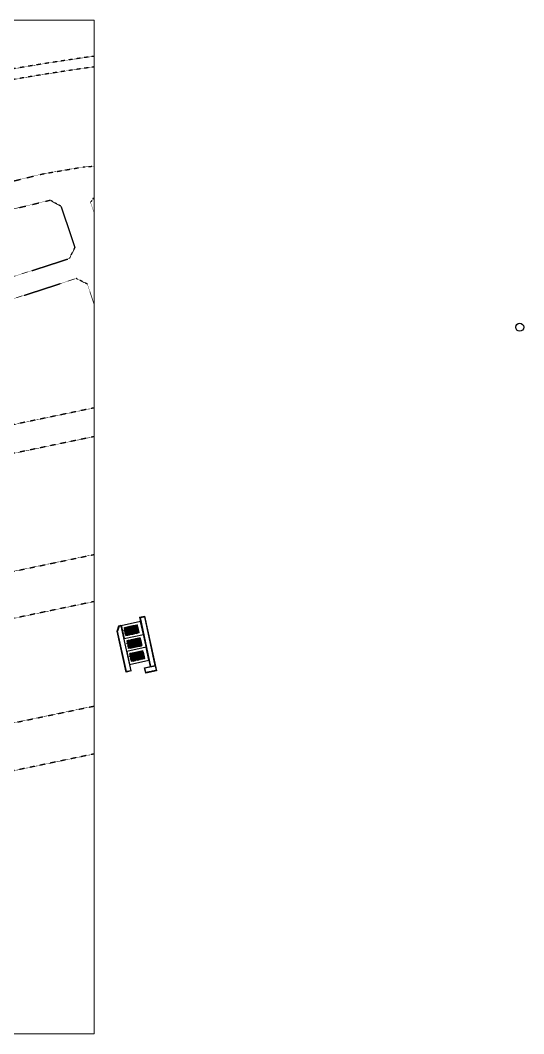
# Model space of a CAD drawing. Header units: millimetres. Extents: x 583747 to 596192, y 2304962 to 2309584.
# Drawn here: x 595906 to 596192, y 2306953 to 2307530 of the extents above; entities that cross this region are included whole.
import ezdxf
from ezdxf.xclip import XClip

# ---------------------------------------------------------------- set-up
doc = ezdxf.new("R2010")
doc.units = ezdxf.units.MM
doc.linetypes.add('DASH2-1', pattern=[3, 2, -1])
doc.linetypes.add('DASHDOT', pattern=[1, 0.5, -0.25, 0, -0.25])
for name, color, linetype in [('A-PLOT LINE', 6, 'DASHDOT'), ('A-ROOF-PARAPET', 135, 'Continuous'), ('IDEA - dim', 251, 'Continuous'), ('MEP-00-GENERAL-15', 6, 'Continuous'), ('MEP-00-GENERAL-35', 2, 'Continuous'), ('MEP-M-GENERAL-18', 6, 'Continuous')]:
    doc.layers.add(name, color=color, linetype=linetype)
doc.layers.add('KT-DV', color=7, linetype='Continuous', lineweight=0)
doc.layers.add('SPE-MEP-M-SLAB OPENING', color=4, linetype='Continuous', lineweight=0)

# ---------------------------------------------------------------- blocks, each defined once
blk = doc.blocks.new('PLOT')
at = {"layer": 'A-PLOT LINE', "color": 251}
for p, q in [((3581182, 1546711), (3702534, 1608847)), ((3830538, 1610363), (3855544, 1560881)), ((3272298, 1605487), (3335796, 1442630)), ((3573967, 1560430), (3516206, 1527672)), ((3573967, 1560430), (3516206, 1527672)), ((3795967, 1529592), (3853049, 1554030)), ((3581262, 1546752), (3523105, 1513792)), ((3581262, 1546752), (3523105, 1513792)), ((3802215, 1515407), (3873150, 1545774)), ((3771021, 1466369), (3875320, 1542815)), ((3777257, 1458541), (3881553, 1534985)), ((3738267, 1503105), (3795896, 1529561)), ((3332231, 1495818), (3325463, 1513176)), ((3523105, 1513792), (3501954, 1503279)), ((3758018, 1495117), (3802215, 1515407)), ((3718431, 1491809), (3738032, 1502985)), ((3750711, 1491661), (3758018, 1495117)), ((3687266, 1471093), (3718255, 1491701)), ((3749306, 1485612), (3750711, 1491661)), ((3763873, 1467324), (3749306, 1485612)), ((3695816, 1458164), (3727123, 1478984)), ((3734401, 1477841), (3727123, 1478984)), ((3749731, 1458596), (3734401, 1477841)), ((3670567, 1460141), (3687282, 1471103)), ((3771021, 1466369), (3763873, 1467324)), ((3936433, 1466421), (3825578, 1397827)), ((3350448, 1449095), (3345410, 1462016)), ((3662108, 1453629), (3670380, 1460008)), ((3639468, 1436456), (3662127, 1453644)), ((3679467, 1447442), (3695816, 1458164)), ((3748902, 1451612), (3749731, 1458596)), ((3776339, 1451674), (3777257, 1458541)), ((3351591, 1440658), (3350448, 1449095)), ((3670275, 1390331), (3748902, 1451612)), ((3671534, 1441325), (3679467, 1447442)), ((3785320, 1440399), (3776339, 1451674)), ((3335796, 1442630), (3432329, 1197796)), ((3677129, 1380459), (3756379, 1442225)), ((3763438, 1441388), (3756379, 1442225)), ((3341317, 1436726), (3433167, 1201153)), ((3439513, 1215156), (3351591, 1440658)), ((3624687, 1425023), (3639446, 1436439)), ((3648882, 1424143), (3671534, 1441325)), ((3763438, 1441388), (3804080, 1390363)), ((3602254, 1407786), (3624694, 1425029)), ((3647526, 1423093), (3648882, 1424143)), ((3818211, 1399107), (3797158, 1425537)), ((3646422, 1415927), (3647526, 1423093)), ((3242542, 1405968), (3244706, 1413884)), ((3663479, 1391364), (3646422, 1415927)), ((3541677, 1359477), (3602211, 1407753)), ((3611787, 1395564), (3629307, 1409026)), ((3629307, 1409026), (3636124, 1407966)), ((3636124, 1407966), (3653210, 1383360)), ((3155442, 1333236), (3242542, 1405968)), ((3551638, 1347595), (3611787, 1395564)), ((3825578, 1397827), (3818211, 1399107)), ((3163133, 1324025), (3245291, 1392630)), ((3253007, 1390520), (3245291, 1392630)), ((3253007, 1390520), (3268378, 1347263)), ((3670275, 1390331), (3663479, 1391364)), ((3804080, 1390363), (3802944, 1383822)), ((3802944, 1383822), (3713230, 1328310)), ((3653210, 1383360), (3652118, 1376180)), ((3676038, 1373278), (3677129, 1380459)), ((3555902, 1301191), (3652118, 1376180)), ((3676038, 1373278), (3706137, 1329793)), ((3812983, 1371218), (3722334, 1315127)), ((3820350, 1369938), (3812983, 1371218)), ((3855287, 1326077), (3820350, 1369938)), ((3524916, 1344368), (3541539, 1359359)), ((3370824, 1353790), (3432329, 1197796)), ((3517261, 1336835), (3524916, 1344368)), ((3536675, 1334101), (3551638, 1347595)), ((3677786, 1347968), (3695353, 1322532)), ((3517261, 1336835), (3505514, 1321753)), ((3535291, 1322168), (3536675, 1334101)), ((3713230, 1328310), (3706137, 1329793)), ((3496449, 1307708), (3505442, 1321641)), ((3549110, 1302227), (3535291, 1322168)), ((3693942, 1315787), (3695353, 1322532)), ((3855287, 1326077), (3854152, 1319531)), ((3272429, 1316044), (3243161, 1241757)), ((3722334, 1315127), (3720924, 1308382)), ((3759720, 1260995), (3854152, 1319531)), ((3759720, 1260995), (3854152, 1319531)), ((3480604, 1282987), (3496444, 1307700)), ((3702477, 1303429), (3709571, 1301945)), ((3720924, 1308382), (3752628, 1262475)), ((3720924, 1308382), (3752628, 1262475)), ((3549110, 1302227), (3555902, 1301191)), ((3742979, 1253570), (3709571, 1301945)), ((3742979, 1253570), (3709571, 1301945)), ((3271942, 1292985), (3285284, 1292962)), ((3480625, 1283020), (3454001, 1243754)), ((3480625, 1283020), (3454001, 1243754)), ((3480625, 1283020), (3454001, 1243754)), ((3480625, 1283020), (3454001, 1243754)), ((3759720, 1260995), (3752628, 1262475)), ((3759720, 1260995), (3752628, 1262475)), ((3742979, 1253570), (3741569, 1246826)), ((3742979, 1253570), (3741569, 1246826)), ((3727033, 1237834), (3741569, 1246826)), ((3727033, 1237834), (3741569, 1246826)), ((3454001, 1243754), (3451793, 1239553)), ((3454001, 1243754), (3451793, 1239553)), ((3454001, 1243754), (3451793, 1239553)), ((3454001, 1243754), (3451793, 1239553)), ((3451793, 1239553), (3448345, 1229230)), ((3451793, 1239553), (3448345, 1229230)), ((3451793, 1239553), (3448345, 1229230)), ((3451793, 1239553), (3448345, 1229230)), ((3448345, 1229230), (3444706, 1215451)), ((3448345, 1229230), (3444706, 1215451)), ((3448345, 1229230), (3444706, 1215451)), ((3448345, 1229230), (3444706, 1215451)), ((3222985, 1215293), (3146454, 1153532)), ((3439513, 1215156), (3444706, 1215451)), ((3487276, 1132394), (3493553, 1118963)), ((3547150, 1042090), (3683095, 1114403)), ((3547150, 1042090), (3683095, 1114403)), ((3542670, 1009700), (3692874, 1089673)), ((3699506, 1087543), (3692874, 1089673)), ((3699506, 1087543), (3713864, 1058556)), ((3505716, 1082438), (3510152, 1071425)), ((3519664, 1051227), (3510152, 1071425)), ((3497432, 1046015), (3489675, 1062488)), ((3497432, 1046015), (3489675, 1062488)), ((3509407, 1020588), (3497432, 1046015)), ((3507595, 1012989), (3509407, 1020588)), ((3507595, 1012989), (3444335, 963624)), ((3540890, 1003100), (3542670, 1009700)), ((3567884, 959526), (3540890, 1003100)), ((3512736, 993534), (3407699, 911568)), ((3512736, 993534), (3519311, 992360)), ((3547482, 946887), (3519311, 992360)), ((3444335, 963624), (3407035, 946249)), ((3396636, 939820), (3347744, 900959)), ((3396636, 939820), (3347744, 900959)), ((3419421, 920885), (3365746, 878222)), ((3407699, 911568), (3365746, 878222)), ((3347744, 900959), (3294357, 859287)), ((3347744, 900959), (3294357, 859287)), ((3365690, 878179), (3251666, 789174)), ((3365690, 878179), (3251666, 789174))]:
    blk.add_line(p, q, dxfattribs=at)
for points in [[(3150705, 1663215), (2941229, 1588261), (2938170, 1581856), (2971015, 1487778), (2977322, 1484874), (3031381, 1505947, 0.1899283), (3058280, 1530859), (3074728, 1565053, -0.1944187), (3102436, 1590273), (3168048, 1614548), (3171059, 1620993), (3157091, 1660190), (3150705, 1663215)], [(3811740, 1662067, 0.4398691), (3809637, 1655002), (3834919, 1612778), (3860754, 1561658, 0.3957513), (3867184, 1559317, -0.2050518)], [(3290545, 1605487), (3296899, 1589189, 0.1712605), (3299071, 1586668), (3303612, 1584064, -0.1712605), (3305784, 1581543), (3321230, 1541926, 0.1455912), (3322981, 1539675, 0.2515948), (3495709, 1517484), (3516206, 1527672)], [(3244706, 1413884), (3194625, 1554824), (3188831, 1556701), (3119663, 1509122, 0.0295065), (3110917, 1502312), (3080722, 1475800, 0.0480465), (3068380, 1462664), (3047275, 1435371, -0.1271287), (3025131, 1418196), (3002662, 1408516), (2999650, 1401794), (3040254, 1279878)], [(3153843, 1149215), (3228192, 1209215, 0.0919871), (3250466, 1238476), (3271942, 1292985)], [(3272971, 1077049, 0.0102646), (3278319, 1090909, 0.1239937), (3293945, 1250361, 0.021937), (3285284, 1292962)], [(3153324, 1140787, 0.0325717), (3174222, 1126444), (3262927, 1073711)], [(3149407, 1126786, 0.025868), (3167324, 1114840), (3254266, 1063154)]]:
    blk.add_lwpolyline(points, format="xyb", dxfattribs=at)
blk.add_lwpolyline([(2994587, 1416995), (2976072, 1472587), (2979150, 1479147), (3033560, 1500356, 0.1899283), (3063687, 1528258), (3080135, 1562452, -0.1944187), (3104518, 1584645), (3170063, 1608896), (3176430, 1605921), (3189196, 1570099), (3186755, 1562556), (3116263, 1514065, 0.0295065), (3106958, 1506821), (3076763, 1480309, 0.0480465), (3063633, 1466334), (3042529, 1439041, -0.1271287), (3022757, 1423706), (3000759, 1414229)], format="xyb", close=True, dxfattribs=at)
for points in [[(3573967, 1560430), (3661962, 1605487)], [(3785320, 1440399), (3792397, 1439538), (3894831, 1518378), (3895670, 1525332), (3888709, 1534036)], [(3881553, 1534985), (3888709, 1534036)], [(3937561, 1472956), (3907539, 1510493), (3900454, 1511348), (3798005, 1432497), (3797158, 1425537)], [(4212609, 1471029), (4196841, 1496747), (4192720, 1497729), (3887911, 1309592), (3772537, 1238075), (3739519, 1217649), (3659008, 1167880)], [(3695921, 1122143), (4222777, 1448705), (4223759, 1452843), (4212609, 1471029)], [(3936433, 1466421), (3937561, 1472956)], [(3335796, 1442630), (3341317, 1436726)], [(4258001, 1439708), (4074056, 1325706), (4072444, 1318825), (4109456, 1259226)], [(3406473, 1341313), (3483144, 1403532)], [(3409967, 1336426), (3489632, 1401131)], [(3693942, 1315787), (3587846, 1250138), (3580933, 1251739), (3560913, 1283575), (3562195, 1290881), (3658973, 1366308), (3665768, 1365275), (3677786, 1347968)], [(3693942, 1315787), (3587846, 1250138), (3580933, 1251739), (3560913, 1283575), (3562195, 1290881), (3658973, 1366308), (3665768, 1365275), (3677786, 1347968)], [(4099262, 1252896), (4062508, 1312079), (4055620, 1313692), (3709805, 1099368), (3707774, 1092254), (3722376, 1062772)], [(3727034, 1237834), (3634931, 1180899), (3623868, 1183465), (3594242, 1230576), (3595832, 1237439), (3702477, 1303429)], [(3727034, 1237834), (3634931, 1180899), (3623868, 1183465), (3594242, 1230576), (3595832, 1237439), (3702477, 1303429)], [(4099262, 1252896), (4109456, 1259226)], [(3659008, 1167880), (3642417, 1158621), (3630891, 1152921), (3607539, 1142898), (3570556, 1129261), (3527500, 1117448)], [(3489675, 1062488), (3444902, 1155094)], [(3489675, 1062488), (3444902, 1155094)], [(3489675, 1062488), (3444902, 1155094)], [(3522956, 1116061), (3527500, 1117448)], [(3713864, 1058556), (3722376, 1062772)], [(3547482, 946887), (3567884, 959526)], [(3547482, 946887), (3567884, 959526)]]:
    blk.add_lwpolyline(points, dxfattribs=at)
for points in [[(3835617, 1385223), (3834480, 1378681), (3869407, 1334833), (3876777, 1333548), (3987865, 1402116), (3988997, 1408647), (3953874, 1452561), (3946499, 1453834)], [(4111782, 1244107), (4096219, 1242923), (4102884, 1247062), (4101615, 1249106), (4111809, 1255437), (4113078, 1253393), (4119744, 1257532)], [(4111782, 1244107), (4096219, 1242923), (4102884, 1247062), (4101615, 1249106), (4111809, 1255437), (4113078, 1253393), (4119744, 1257532)], [(3723054, 1050702), (3710702, 1050947), (3716267, 1053704), (3715422, 1055410), (3723934, 1059626), (3724779, 1057919), (3730345, 1060676)], [(3723054, 1050702), (3710702, 1050947), (3716267, 1053704), (3715422, 1055410), (3723934, 1059626), (3724779, 1057919), (3730345, 1060676)], [(3572726, 928926), (3541596, 926590), (3554936, 934854), (3552402, 938945), (3572804, 951584), (3575339, 947494), (3588679, 955758)], [(3572726, 928926), (3541596, 926590), (3554936, 934854), (3552402, 938945), (3572804, 951584), (3575339, 947494), (3588679, 955758)]]:
    blk.add_lwpolyline(points, close=True, dxfattribs=at)
for centre, radius, start, end in [((4366992, 346889), 1377564, 113.03385, 129.911384), ((4366992, 346889), 1371564, 113.002432, 129.767856), ((3328258, 1514265), 3000, 59.839264, 201.300603), ((3429999, 1689349), 199498, 239.839264, 244.80613), ((3343799, 1506114), 3000, 307.975524, 64.80613), ((3370566, 1471824), 40500, 127.975524, 144.78598), ((3429999, 1689349), 199498, 252.751638, 291.142073), ((3335026, 1496908), 3000, 201.300603, 324.78598), ((3370566, 1471824), 27000, 89.407576, 201.300603), ((2804357, 1173012), 495660, 18.446299, 20.582395), ((3238583, 1328312), 36000, 340.075497, 2.442833), ((3160478, 1283869), 92789, 312.348525, 333.009248), ((3489087, 1133240), 2000, 59.859544, 205.05142), ((3534529, 1211505), 88500, 239.859544, 248.807954), ((3530824, 1095047), 41250, 132.124408, 145.070746), ((3501814, 1127125), 2000, 312.124408, 68.807954), ((3495365, 1119810), 2000, 205.05142, 325.070746), ((4096823, 443379), 788317, 120.566817, 121.656392), ((4096823, 443379), 788317, 120.566817, 121.656392), ((3528906, 1091779), 25000, 103.767185, 201.939179), ((3528906, 1091779), 25000, 103.767185, 201.939179), ((3537758, 1059748), 20000, 205.217003, 298.009627), ((3537758, 1059748), 20000, 205.217003, 298.009627), ((3428992, 899112), 52000, 114.976281, 128.478571), ((3204829, 973982), 145500, 306.749963, 307.974765), ((3204829, 973982), 145500, 303.824093, 306.724322), ((3241992, 909115), 77000, 227.003028, 280.403539), ((3204829, 973982), 145500, 297.491435, 303.78976), ((3304342, 782749), 70075, 117.491435, 127.083409)]:
    blk.add_arc(centre, radius, start, end, dxfattribs=at)
blk = doc.blocks.new('CT-750RT')
at = {"layer": 'MEP-00-GENERAL-35'}
for points in [[(-1495, 2105), (-1491, 2108), (-1486, 2114), (-1481, 2124), (-1480, 2127), (-2240, 2127), (-2242, 2105)], [(-1344, 2439), (-1340, 2434), (-1335, 2430), (-1325, 2425), (-1322, 2424), (-1322, 3184), (-1344, 3186)], [(-1161, 1953), (-1165, 1958), (-1170, 1963), (-1180, 1968), (-1183, 1969), (-1183, 1208), (-1161, 1206)], [(-1010, 2288), (-1014, 2284), (-1019, 2278), (-1024, 2268), (-1025, 2266), (-265, 2266), (-263, 2288)], [(1010, 2105), (1014, 2108), (1019, 2114), (1024, 2124), (1025, 2127), (265, 2127), (263, 2105)], [(1161, 2439), (1165, 2434), (1170, 2430), (1180, 2425), (1183, 2424), (1183, 3184), (1161, 3186)], [(1344, 1953), (1340, 1958), (1335, 1963), (1325, 1968), (1322, 1969), (1322, 1208), (1344, 1206)], [(1495, 2288), (1491, 2284), (1486, 2278), (1481, 2268), (1480, 2266), (2240, 2266), (2242, 2288)], [(3515, 2105), (3519, 2108), (3524, 2114), (3529, 2124), (3530, 2127), (2770, 2127), (2768, 2105)], [(3666, 2439), (3670, 2434), (3675, 2430), (3685, 2425), (3688, 2424), (3688, 3184), (3666, 3186)], [(3849, 1953), (3845, 1958), (3840, 1963), (3830, 1968), (3827, 1969), (3827, 1208), (3849, 1206)], [(4000, 2288), (3996, 2284), (3991, 2278), (3986, 2268), (3985, 2266), (4745, 2266), (4747, 2288)]]:
    blk.add_hatch(color=256, dxfattribs=at).paths.add_polyline_path(points)
at = {"layer": 'MEP-00-GENERAL-15', "linetype": 'DASH2-1'}
for p, q in [((-2643, 4125), (-2643, 4455)), ((-2643, 3135), (-2643, 3465)), ((-2643, 935), (-2643, 1265)), ((-2643, -55), (-2643, 275)), ((-2377, 4300), (-2527, 4300)), ((-2377, 3400), (-2527, 3400)), ((-2377, 1000), (-2527, 1000)), ((-2377, 100), (-2527, 100)), ((-2452, 4375), (-2452, 4225)), ((-2452, 3475), (-2452, 3325)), ((-2452, 1075), (-2452, 925)), ((-2452, 175), (-2452, 25)), ((-52, 4375), (-52, 4225)), ((-52, 3475), (-52, 3325)), ((-52, 1075), (-52, 925)), ((-52, 175), (-52, 25)), ((128, 4300), (-22, 4300)), ((128, 3400), (-22, 3400)), ((128, 1000), (-22, 1000)), ((128, 100), (-22, 100)), ((53, 4375), (53, 4225)), ((53, 3475), (53, 3325)), ((53, 1075), (53, 925)), ((53, 175), (53, 25)), ((2378, 4300), (2528, 4300)), ((2378, 3400), (2528, 3400)), ((2378, 1000), (2528, 1000)), ((2378, 100), (2528, 100)), ((2453, 4375), (2453, 4225)), ((2453, 3475), (2453, 3325)), ((2453, 1075), (2453, 925)), ((2453, 175), (2453, 25)), ((2633, 4300), (2483, 4300)), ((2633, 3400), (2483, 3400)), ((2633, 1000), (2483, 1000)), ((2633, 100), (2483, 100)), ((2558, 4375), (2558, 4225)), ((2558, 3475), (2558, 3325)), ((2558, 1075), (2558, 925)), ((2558, 175), (2558, 25)), ((4883, 4300), (5033, 4300)), ((4883, 3400), (5033, 3400)), ((4883, 1000), (5033, 1000)), ((4883, 100), (5033, 100)), ((4958, 4375), (4958, 4225)), ((4958, 3475), (4958, 3325)), ((4958, 1075), (4958, 925)), ((4958, 175), (4958, 25))]:
    blk.add_line(p, q, dxfattribs=at)
for points in [[(-2643, 4125), (5117, 4125), (5117, 4455), (-2643, 4455)], [(-2643, 3135), (5117, 3135), (5117, 3465), (-2643, 3465)], [(-2643, 935), (5117, 935), (5117, 1265), (-2643, 1265)], [(-2643, -55), (5117, -55), (5117, 275), (-2643, 275)]]:
    blk.add_lwpolyline(points, dxfattribs=at)
at = {"layer": 'MEP-00-GENERAL-35'}
for p, q in [((-2505, 0), (-2505, 4400)), ((-2505, 0), (-2505, 4400)), ((-2505, 0), (-2505, 4400)), ((-2505, 4400), (0, 4400)), ((-2505, 3533), (-2505, 0)), ((-2433, 72), (-2433, 4328)), ((-2433, 4328), (-72, 4328)), ((-2433, 3497), (-72, 3497)), ((-2433, 3425), (-72, 3425)), ((-2433, 975), (-72, 975)), ((-2433, 903), (-72, 903)), ((-72, 72), (-2433, 72)), ((-2242, 2105), (-2238, 2158)), ((-2242, 2105), (-1495, 2105)), ((-2240, 2127), (-1480, 2127)), ((-2238, 2158), (-2233, 2199)), ((-2233, 2199), (-2229, 2231)), ((-2229, 2231), (-2224, 2253)), ((-2224, 2253), (-2219, 2268)), ((-2219, 2268), (-2214, 2278)), ((-2214, 2278), (-2209, 2284)), ((-2209, 2284), (-2204, 2288)), ((-1457, 2288), (-2204, 2288)), ((-1634, 4141), (-1634, 3684)), ((-871, 4141), (-1634, 4141)), ((-1634, 4141), (-1528, 4062)), ((-1634, 3992), (-1634, 3833)), ((-1605, 3992), (-1634, 3992)), ((-1634, 3833), (-1605, 3833)), ((-1528, 3763), (-1634, 3684)), ((-1634, 3684), (-871, 3684)), ((-1634, 716), (-1634, 259)), ((-871, 716), (-1634, 716)), ((-1634, 716), (-1528, 637)), ((-1634, 567), (-1634, 408)), ((-1605, 567), (-1634, 567)), ((-1634, 408), (-1605, 408)), ((-1528, 338), (-1634, 259)), ((-1634, 259), (-871, 259)), ((-1605, 3833), (-1605, 3992)), ((-1605, 408), (-1605, 567)), ((-1528, 4062), (-1528, 3763)), ((-977, 4062), (-1528, 4062)), ((-1528, 3763), (-977, 3763)), ((-1528, 637), (-1528, 338)), ((-977, 637), (-1528, 637)), ((-1528, 338), (-977, 338)), ((-1491, 2108), (-1495, 2105)), ((-1486, 2114), (-1491, 2108)), ((-1481, 2124), (-1486, 2114)), ((-1476, 2139), (-1481, 2124)), ((-1471, 2162), (-1476, 2139)), ((-1466, 2193), (-1471, 2162)), ((-1470, 2167), (-1443, 2167)), ((-1462, 2234), (-1466, 2193)), ((-1463, 2225), (-1443, 2225)), ((-1457, 2288), (-1462, 2234)), ((-1347, 2206), (-1444, 2216)), ((-1347, 2186), (-1444, 2176)), ((-1343, 2226), (-1436, 2256)), ((-1343, 2167), (-1436, 2137)), ((-1335, 2244), (-1419, 2293)), ((-1335, 2149), (-1419, 2100)), ((-1323, 2260), (-1396, 2325)), ((-1323, 2133), (-1396, 2067)), ((-1308, 2273), (-1366, 2352)), ((-1308, 2119), (-1366, 2040)), ((-1347, 2208), (-1264, 2291)), ((-1242, 2102), (-1347, 2206)), ((-1345, 2175), (-1232, 2289)), ((-1344, 3186), (-1344, 2439)), ((-1344, 3186), (-1291, 3182)), ((-1340, 2434), (-1344, 2439)), ((-1280, 2105), (-1344, 2169)), ((-1344, 1991), (-1344, 1245)), ((-1344, 1991), (-1291, 1987)), ((-1340, 1240), (-1344, 1245)), ((-1335, 2430), (-1340, 2434)), ((-1215, 2109), (-1340, 2233)), ((-1335, 1235), (-1340, 1240)), ((-1336, 2151), (-1207, 2280)), ((-1325, 2425), (-1335, 2430)), ((-1325, 1230), (-1335, 1235)), ((-1291, 2283), (-1331, 2372)), ((-1291, 2109), (-1331, 2020)), ((-1194, 2121), (-1327, 2255)), ((-1309, 2420), (-1325, 2425)), ((-1309, 1225), (-1325, 1230)), ((-1322, 3184), (-1322, 2424)), ((-1322, 2131), (-1187, 2265)), ((-1177, 2139), (-1310, 2272)), ((-1287, 2415), (-1309, 2420)), ((-1287, 1220), (-1309, 1225)), ((-1303, 2116), (-1172, 2247)), ((-1272, 2289), (-1293, 2385)), ((-1272, 2103), (-1293, 2008)), ((-1291, 3182), (-1249, 3177)), ((-1291, 1987), (-1249, 1982)), ((-1165, 2160), (-1289, 2284)), ((-1256, 2410), (-1287, 2415)), ((-1256, 1215), (-1287, 1220)), ((-1281, 2414), (-1281, 2387)), ((-1281, 1986), (-1281, 2006)), ((-1279, 2105), (-1161, 2223)), ((-1158, 2188), (-1261, 2291)), ((-1214, 2405), (-1256, 2410)), ((-1214, 1211), (-1256, 1215)), ((-1252, 2291), (-1252, 2389)), ((-1252, 2101), (-1252, 2003)), ((-1249, 3177), (-1218, 3172)), ((-1249, 2101), (-1157, 2193)), ((-1249, 1982), (-1218, 1978)), ((-1233, 2289), (-1212, 2385)), ((-1233, 2103), (-1212, 2008)), ((-1224, 2406), (-1224, 2387)), ((-1224, 1978), (-1224, 2006)), ((-1162, 2226), (-1223, 2286)), ((-1218, 3172), (-1196, 3167)), ((-1218, 1978), (-1196, 1973)), ((-1161, 2401), (-1214, 2405)), ((-1214, 2283), (-1174, 2372)), ((-1214, 2109), (-1174, 2020)), ((-1161, 1206), (-1214, 1211)), ((-1198, 2118), (-1175, 2142)), ((-1197, 2273), (-1139, 2352)), ((-1197, 2119), (-1139, 2040)), ((-1196, 3167), (-1180, 3162)), ((-1196, 1973), (-1180, 1968)), ((-1183, 1208), (-1183, 1969)), ((-1182, 2260), (-1109, 2325)), ((-1182, 2133), (-1109, 2067)), ((-1180, 3162), (-1170, 3157)), ((-1180, 1968), (-1170, 1963)), ((-1170, 3157), (-1165, 3153)), ((-1170, 2244), (-1086, 2293)), ((-1170, 2149), (-1086, 2100)), ((-1170, 1963), (-1165, 1958)), ((-1165, 3153), (-1161, 3148)), ((-1165, 1958), (-1161, 1953)), ((-1162, 2226), (-1069, 2256)), ((-1162, 2167), (-1069, 2137)), ((-1161, 2401), (-1161, 3148)), ((-1161, 1206), (-1161, 1953)), ((-1158, 2206), (-1061, 2216)), ((-1158, 2186), (-1061, 2176)), ((-1035, 2225), (-1062, 2225)), ((-1042, 2167), (-1062, 2167)), ((-1048, 2105), (-1043, 2158)), ((-1048, 2105), (-301, 2105)), ((-1043, 2158), (-1039, 2199)), ((-1039, 2199), (-1034, 2231)), ((-1034, 2231), (-1029, 2253)), ((-1029, 2253), (-1024, 2268)), ((-265, 2266), (-1025, 2266)), ((-1024, 2268), (-1019, 2278)), ((-1019, 2278), (-1014, 2284)), ((-1014, 2284), (-1010, 2288)), ((-263, 2288), (-1010, 2288)), ((-977, 4062), (-871, 4141)), ((-977, 3763), (-977, 4062)), ((-977, 3763), (-871, 3684)), ((-977, 637), (-871, 716)), ((-977, 338), (-977, 637)), ((-977, 338), (-871, 259)), ((-900, 3833), (-900, 3992)), ((-900, 3992), (-871, 3992)), ((-871, 3833), (-900, 3833)), ((-900, 408), (-900, 567)), ((-900, 567), (-871, 567)), ((-871, 408), (-900, 408)), ((-871, 3684), (-871, 4141)), ((-871, 3992), (-871, 3833)), ((-871, 259), (-871, 716)), ((-871, 567), (-871, 408)), ((-296, 2108), (-301, 2105)), ((-291, 2114), (-296, 2108)), ((-286, 2124), (-291, 2114)), ((-281, 2139), (-286, 2124)), ((-276, 2162), (-281, 2139)), ((-272, 2193), (-276, 2162)), ((-267, 2234), (-272, 2193)), ((-263, 2288), (-267, 2234)), ((-72, 4328), (-72, 72)), ((-17, 1010), (-17, 1433)), ((-17, 999), (-17, 1403)), ((0, 4400), (2505, 4400)), ((0, 0), (0, 4400)), ((0, 0), (0, 4400)), ((0, 0), (0, 4400)), ((0, 0), (0, 4400)), ((0, 0), (0, 4400)), ((0, 0), (0, 4400)), ((0, 3533), (0, 0)), ((0, 3533), (0, 0)), ((2505, 0), (0, 0)), ((72, 72), (72, 4328)), ((72, 4328), (2433, 4328)), ((72, 3497), (2433, 3497)), ((72, 3425), (2433, 3425)), ((72, 975), (2433, 975)), ((72, 903), (2433, 903)), ((2433, 72), (72, 72)), ((263, 2105), (267, 2158)), ((263, 2105), (1010, 2105)), ((265, 2127), (1025, 2127)), ((267, 2158), (272, 2199)), ((272, 2199), (276, 2231)), ((276, 2231), (281, 2253)), ((281, 2253), (286, 2268)), ((286, 2268), (291, 2278)), ((291, 2278), (296, 2284)), ((296, 2284), (301, 2288)), ((1048, 2288), (301, 2288)), ((871, 4141), (871, 3684)), ((1634, 4141), (871, 4141)), ((871, 4141), (977, 4062)), ((871, 3992), (871, 3833)), ((900, 3992), (871, 3992)), ((871, 3833), (900, 3833)), ((977, 3763), (871, 3684)), ((871, 3684), (1634, 3684)), ((871, 716), (871, 259)), ((1634, 716), (871, 716)), ((871, 716), (977, 637)), ((871, 567), (871, 408)), ((900, 567), (871, 567)), ((871, 408), (900, 408)), ((977, 338), (871, 259)), ((871, 259), (1634, 259)), ((900, 3833), (900, 3992)), ((900, 408), (900, 567)), ((977, 4062), (977, 3763)), ((1528, 4062), (977, 4062)), ((977, 3763), (1528, 3763)), ((977, 637), (977, 338)), ((1528, 637), (977, 637)), ((977, 338), (1528, 338)), ((1014, 2108), (1010, 2105)), ((1019, 2114), (1014, 2108)), ((1024, 2124), (1019, 2114)), ((1029, 2139), (1024, 2124)), ((1034, 2162), (1029, 2139)), ((1039, 2193), (1034, 2162)), ((1035, 2167), (1062, 2167)), ((1043, 2234), (1039, 2193)), ((1042, 2225), (1062, 2225)), ((1048, 2288), (1043, 2234)), ((1158, 2206), (1061, 2216)), ((1158, 2186), (1061, 2176)), ((1162, 2226), (1069, 2256)), ((1162, 2167), (1069, 2137)), ((1170, 2244), (1086, 2293)), ((1170, 2149), (1086, 2100)), ((1182, 2260), (1109, 2325)), ((1182, 2133), (1109, 2067)), ((1197, 2273), (1139, 2352)), ((1197, 2119), (1139, 2040)), ((1158, 2208), (1241, 2291)), ((1263, 2102), (1158, 2206)), ((1160, 2175), (1273, 2289)), ((1161, 3186), (1161, 2439)), ((1161, 3186), (1214, 3182)), ((1165, 2434), (1161, 2439)), ((1225, 2105), (1161, 2169)), ((1161, 1991), (1161, 1245)), ((1161, 1991), (1214, 1987)), ((1165, 1240), (1161, 1245)), ((1170, 2430), (1165, 2434)), ((1290, 2109), (1165, 2233)), ((1170, 1235), (1165, 1240)), ((1169, 2151), (1298, 2280)), ((1180, 2425), (1170, 2430)), ((1180, 1230), (1170, 1235)), ((1214, 2283), (1174, 2372)), ((1214, 2109), (1174, 2020)), ((1311, 2121), (1178, 2255)), ((1196, 2420), (1180, 2425)), ((1196, 1225), (1180, 1230)), ((1183, 3184), (1183, 2424)), ((1183, 2131), (1318, 2265)), ((1328, 2139), (1195, 2272)), ((1218, 2415), (1196, 2420)), ((1218, 1220), (1196, 1225)), ((1202, 2116), (1333, 2247)), ((1233, 2289), (1212, 2385)), ((1233, 2103), (1212, 2008)), ((1214, 3182), (1256, 3177)), ((1214, 1987), (1256, 1982)), ((1340, 2160), (1216, 2284)), ((1249, 2410), (1218, 2415)), ((1249, 1215), (1218, 1220)), ((1224, 2414), (1224, 2387)), ((1224, 1986), (1224, 2006)), ((1226, 2105), (1344, 2223)), ((1347, 2188), (1244, 2291)), ((1291, 2405), (1249, 2410)), ((1291, 1211), (1249, 1215)), ((1253, 2291), (1253, 2389)), ((1253, 2101), (1253, 2003)), ((1256, 3177), (1287, 3172)), ((1256, 2101), (1348, 2193)), ((1256, 1982), (1287, 1978)), ((1272, 2289), (1293, 2385)), ((1272, 2103), (1293, 2008)), ((1281, 2406), (1281, 2387)), ((1281, 1978), (1281, 2006)), ((1343, 2226), (1282, 2286)), ((1287, 3172), (1309, 3167)), ((1287, 1978), (1309, 1973)), ((1344, 2401), (1291, 2405)), ((1291, 2283), (1331, 2372)), ((1291, 2109), (1331, 2020)), ((1344, 1206), (1291, 1211)), ((1307, 2118), (1330, 2142)), ((1308, 2273), (1366, 2352)), ((1308, 2119), (1366, 2040)), ((1309, 3167), (1325, 3162)), ((1309, 1973), (1325, 1968)), ((1322, 1208), (1322, 1969)), ((1323, 2260), (1396, 2325)), ((1323, 2133), (1396, 2067)), ((1325, 3162), (1335, 3157)), ((1325, 1968), (1335, 1963)), ((1335, 3157), (1340, 3153)), ((1335, 2244), (1419, 2293)), ((1335, 2149), (1419, 2100)), ((1335, 1963), (1340, 1958)), ((1340, 3153), (1344, 3148)), ((1340, 1958), (1344, 1953)), ((1343, 2226), (1436, 2256)), ((1343, 2167), (1436, 2137)), ((1344, 2401), (1344, 3148)), ((1344, 1206), (1344, 1953)), ((1347, 2206), (1444, 2216)), ((1347, 2186), (1444, 2176)), ((1470, 2225), (1443, 2225)), ((1463, 2167), (1443, 2167)), ((1457, 2105), (1462, 2158)), ((1457, 2105), (2204, 2105)), ((1462, 2158), (1466, 2199)), ((1466, 2199), (1471, 2231)), ((1471, 2231), (1476, 2253)), ((1476, 2253), (1481, 2268)), ((2240, 2266), (1480, 2266)), ((1481, 2268), (1486, 2278)), ((1486, 2278), (1491, 2284)), ((1491, 2284), (1495, 2288)), ((2242, 2288), (1495, 2288)), ((1528, 4062), (1634, 4141)), ((1528, 3763), (1528, 4062)), ((1528, 3763), (1634, 3684)), ((1528, 637), (1634, 716)), ((1528, 338), (1528, 637)), ((1528, 338), (1634, 259)), ((1605, 3833), (1605, 3992)), ((1605, 3992), (1634, 3992)), ((1634, 3833), (1605, 3833)), ((1605, 408), (1605, 567)), ((1605, 567), (1634, 567)), ((1634, 408), (1605, 408)), ((1634, 3684), (1634, 4141)), ((1634, 3992), (1634, 3833)), ((1634, 259), (1634, 716)), ((1634, 567), (1634, 408)), ((2209, 2108), (2204, 2105)), ((2214, 2114), (2209, 2108)), ((2219, 2124), (2214, 2114)), ((2224, 2139), (2219, 2124)), ((2229, 2162), (2224, 2139)), ((2233, 2193), (2229, 2162)), ((2238, 2234), (2233, 2193)), ((2242, 2288), (2238, 2234)), ((2433, 4328), (2433, 72)), ((2488, 1010), (2488, 1433)), ((2488, 999), (2488, 1403)), ((2505, 0), (2505, 4400)), ((2505, 4400), (5010, 4400)), ((2505, 0), (2505, 4400)), ((2505, 0), (2505, 4400)), ((2505, 3533), (2505, 0)), ((2577, 72), (2577, 4328)), ((2577, 4328), (4938, 4328)), ((2577, 3497), (4938, 3497)), ((2577, 3425), (4938, 3425)), ((2577, 975), (4938, 975)), ((2577, 903), (4938, 903)), ((4938, 72), (2577, 72)), ((2768, 2105), (2772, 2158)), ((2768, 2105), (3515, 2105)), ((2770, 2127), (3530, 2127)), ((2772, 2158), (2777, 2199)), ((2777, 2199), (2781, 2231)), ((2781, 2231), (2786, 2253)), ((2786, 2253), (2791, 2268)), ((2791, 2268), (2796, 2278)), ((2796, 2278), (2801, 2284)), ((2801, 2284), (2806, 2288)), ((3553, 2288), (2806, 2288)), ((3376, 4141), (3376, 3684)), ((4139, 4141), (3376, 4141)), ((3376, 4141), (3482, 4062)), ((3376, 3992), (3376, 3833)), ((3405, 3992), (3376, 3992)), ((3376, 3833), (3405, 3833)), ((3482, 3763), (3376, 3684)), ((3376, 3684), (4139, 3684)), ((3376, 716), (3376, 259)), ((4139, 716), (3376, 716)), ((3376, 716), (3482, 637)), ((3376, 567), (3376, 408)), ((3405, 567), (3376, 567)), ((3376, 408), (3405, 408)), ((3482, 338), (3376, 259)), ((3376, 259), (4139, 259)), ((3405, 3833), (3405, 3992)), ((3405, 408), (3405, 567)), ((3482, 4062), (3482, 3763)), ((4033, 4062), (3482, 4062)), ((3482, 3763), (4033, 3763)), ((3482, 637), (3482, 338)), ((4033, 637), (3482, 637)), ((3482, 338), (4033, 338)), ((3519, 2108), (3515, 2105)), ((3524, 2114), (3519, 2108)), ((3529, 2124), (3524, 2114)), ((3534, 2139), (3529, 2124)), ((3539, 2162), (3534, 2139)), ((3544, 2193), (3539, 2162)), ((3540, 2167), (3567, 2167)), ((3548, 2234), (3544, 2193)), ((3547, 2225), (3567, 2225)), ((3553, 2288), (3548, 2234)), ((3663, 2206), (3566, 2216)), ((3663, 2186), (3566, 2176)), ((3667, 2226), (3574, 2256)), ((3667, 2167), (3574, 2137)), ((3675, 2244), (3591, 2293)), ((3675, 2149), (3591, 2100)), ((3687, 2260), (3614, 2325)), ((3687, 2133), (3614, 2067)), ((3702, 2273), (3644, 2352)), ((3702, 2119), (3644, 2040)), ((3663, 2208), (3746, 2291)), ((3768, 2102), (3663, 2206)), ((3665, 2175), (3778, 2289)), ((3666, 3186), (3666, 2439)), ((3666, 3186), (3719, 3182)), ((3670, 2434), (3666, 2439)), ((3730, 2105), (3666, 2169)), ((3666, 1991), (3666, 1245)), ((3666, 1991), (3719, 1987)), ((3670, 1240), (3666, 1245)), ((3675, 2430), (3670, 2434)), ((3795, 2109), (3670, 2233)), ((3675, 1235), (3670, 1240)), ((3674, 2151), (3803, 2280)), ((3685, 2425), (3675, 2430)), ((3685, 1230), (3675, 1235)), ((3719, 2283), (3679, 2372)), ((3719, 2109), (3679, 2020)), ((3816, 2121), (3683, 2255)), ((3701, 2420), (3685, 2425)), ((3701, 1225), (3685, 1230)), ((3688, 3184), (3688, 2424)), ((3688, 2131), (3823, 2265)), ((3833, 2139), (3700, 2272)), ((3723, 2415), (3701, 2420)), ((3723, 1220), (3701, 1225)), ((3707, 2116), (3838, 2247)), ((3738, 2289), (3717, 2385)), ((3738, 2103), (3717, 2008)), ((3719, 3182), (3761, 3177)), ((3719, 1987), (3761, 1982)), ((3845, 2160), (3721, 2284)), ((3754, 2410), (3723, 2415)), ((3754, 1215), (3723, 1220)), ((3729, 2414), (3729, 2387)), ((3729, 1986), (3729, 2006)), ((3731, 2105), (3849, 2223)), ((3852, 2188), (3749, 2291)), ((3796, 2405), (3754, 2410)), ((3796, 1211), (3754, 1215)), ((3758, 2291), (3758, 2389)), ((3758, 2101), (3758, 2003)), ((3761, 3177), (3792, 3172)), ((3761, 2101), (3853, 2193)), ((3761, 1982), (3792, 1978)), ((3777, 2289), (3798, 2385)), ((3777, 2103), (3798, 2008)), ((3786, 2406), (3786, 2387)), ((3786, 1978), (3786, 2006)), ((3848, 2226), (3787, 2286)), ((3792, 3172), (3814, 3167)), ((3792, 1978), (3814, 1973)), ((3849, 2401), (3796, 2405)), ((3796, 2283), (3836, 2372)), ((3796, 2109), (3836, 2020)), ((3849, 1206), (3796, 1211)), ((3812, 2118), (3835, 2142)), ((3813, 2273), (3871, 2352)), ((3813, 2119), (3871, 2040)), ((3814, 3167), (3830, 3162)), ((3814, 1973), (3830, 1968)), ((3827, 1208), (3827, 1969)), ((3828, 2260), (3901, 2325)), ((3828, 2133), (3901, 2067)), ((3830, 3162), (3840, 3157)), ((3830, 1968), (3840, 1963)), ((3840, 3157), (3845, 3153)), ((3840, 2244), (3924, 2293)), ((3840, 2149), (3924, 2100)), ((3840, 1963), (3845, 1958)), ((3845, 3153), (3849, 3148)), ((3845, 1958), (3849, 1953)), ((3848, 2226), (3941, 2256)), ((3848, 2167), (3941, 2137)), ((3849, 2401), (3849, 3148)), ((3849, 1206), (3849, 1953)), ((3852, 2206), (3949, 2216)), ((3852, 2186), (3949, 2176)), ((3975, 2225), (3948, 2225)), ((3968, 2167), (3948, 2167)), ((3962, 2105), (3967, 2158)), ((3962, 2105), (4709, 2105)), ((3967, 2158), (3971, 2199)), ((3971, 2199), (3976, 2231)), ((3976, 2231), (3981, 2253)), ((3981, 2253), (3986, 2268)), ((4745, 2266), (3985, 2266)), ((3986, 2268), (3991, 2278)), ((3991, 2278), (3996, 2284)), ((3996, 2284), (4000, 2288)), ((4747, 2288), (4000, 2288)), ((4033, 4062), (4139, 4141)), ((4033, 3763), (4033, 4062)), ((4033, 3763), (4139, 3684)), ((4033, 637), (4139, 716)), ((4033, 338), (4033, 637)), ((4033, 338), (4139, 259)), ((4110, 3833), (4110, 3992)), ((4110, 3992), (4139, 3992)), ((4139, 3833), (4110, 3833)), ((4110, 408), (4110, 567)), ((4110, 567), (4139, 567)), ((4139, 408), (4110, 408)), ((4139, 3684), (4139, 4141)), ((4139, 3992), (4139, 3833)), ((4139, 259), (4139, 716)), ((4139, 567), (4139, 408)), ((4714, 2108), (4709, 2105)), ((4719, 2114), (4714, 2108)), ((4724, 2124), (4719, 2114)), ((4729, 2139), (4724, 2124)), ((4734, 2162), (4729, 2139)), ((4738, 2193), (4734, 2162)), ((4743, 2234), (4738, 2193)), ((4747, 2288), (4743, 2234)), ((4938, 4328), (4938, 72)), ((4966, 1471), (5195, 1471)), ((4966, 1433), (5195, 1433)), ((4966, 1010), (5195, 1010)), ((4966, 971), (5195, 971)), ((4993, 1010), (4993, 1433)), ((4993, 999), (4993, 1403)), ((5010, 0), (5010, 4400)), ((5010, 3533), (5010, 0)), ((5020, 3010), (5570, 3010)), ((5176, 1010), (5176, 1433)), ((5214, 991), (5214, 1452)), ((0, 0), (-2505, 0)), ((-2433, 0), (-2433, -61)), ((-2370, -42), (-2433, -42)), ((-2370, -61), (-2433, -61)), ((-2370, 0), (-2370, -61)), ((-2294, 0), (-2294, -61)), ((-2232, -42), (-2294, -42)), ((-2232, -61), (-2294, -61)), ((-2232, 0), (-2232, -61)), ((-2156, 0), (-2156, -61)), ((-2093, -42), (-2156, -42)), ((-2093, -61), (-2156, -61)), ((-2093, 0), (-2093, -61)), ((-1614, 0), (-891, 0)), ((-1614, -125), (-1614, 0)), ((-1614, -12), (-891, -12)), ((-1614, -24), (-891, -24)), ((-1614, -37), (-891, -37)), ((-1614, -49), (-891, -49)), ((-891, -125), (-1614, -125)), ((-1549, -125), (-1549, -160)), ((-1500, -125), (-1500, -160)), ((-1005, -125), (-1005, -160)), ((-956, -125), (-956, -160)), ((-891, 0), (-891, -125)), ((72, 0), (72, -61)), ((135, -42), (72, -42)), ((135, -61), (72, -61)), ((135, 0), (135, -61)), ((211, 0), (211, -61)), ((273, -42), (211, -42)), ((273, -61), (211, -61)), ((273, 0), (273, -61)), ((349, 0), (349, -61)), ((412, -42), (349, -42)), ((412, -61), (349, -61)), ((412, 0), (412, -61)), ((891, 0), (1614, 0)), ((891, -125), (891, 0)), ((891, -12), (1614, -12)), ((891, -24), (1614, -24)), ((891, -37), (1614, -37)), ((891, -49), (1614, -49)), ((1614, -125), (891, -125)), ((956, -125), (956, -160)), ((1005, -125), (1005, -160)), ((1500, -125), (1500, -160)), ((1549, -125), (1549, -160)), ((1614, 0), (1614, -125)), ((5010, 0), (2505, 0)), ((2577, 0), (2577, -61)), ((2640, -42), (2577, -42)), ((2640, -61), (2577, -61)), ((2640, 0), (2640, -61)), ((2716, 0), (2716, -61)), ((2778, -42), (2716, -42)), ((2778, -61), (2716, -61)), ((2778, 0), (2778, -61)), ((2854, 0), (2854, -61)), ((2917, -42), (2854, -42)), ((2917, -61), (2854, -61)), ((2917, 0), (2917, -61)), ((3396, 0), (4119, 0)), ((3396, -125), (3396, 0)), ((3396, -12), (4119, -12)), ((3396, -24), (4119, -24)), ((3396, -37), (4119, -37)), ((3396, -49), (4119, -49)), ((4119, -125), (3396, -125)), ((3461, -125), (3461, -160)), ((3510, -125), (3510, -160)), ((4005, -125), (4005, -160)), ((4054, -125), (4054, -160)), ((4119, 0), (4119, -125))]:
    blk.add_line(p, q, dxfattribs=at)
at = {"layer": 'MEP-00-GENERAL-35', "color": 8}
for p, q in [((-228, 2203), (-2277, 2203)), ((-2274, 2110), (-2274, 2283)), ((-242, 2023), (-2263, 2023)), ((-245, 2384), (-2260, 2384)), ((-291, 1842), (-2214, 1842)), ((-296, 2564), (-2209, 2564)), ((-378, 1661), (-2127, 1661)), ((-387, 2745), (-2118, 2745)), ((-2093, 1610), (-2093, 2783)), ((-519, 1481), (-1986, 1481)), ((-533, 2926), (-1972, 2926)), ((-1913, 1412), (-1913, 2980)), ((-755, 1300), (-1750, 1300)), ((-1732, 1290), (-1732, 3102)), ((-781, 3106), (-1724, 3106)), ((-1551, 1216), (-1551, 3177)), ((-1371, 1178), (-1371, 3214)), ((-1190, 1173), (-1190, 3219)), ((-1009, 1200), (-1009, 3192)), ((-829, 1263), (-829, 3129)), ((-648, 1368), (-648, 3024)), ((-467, 1537), (-467, 2855)), ((-287, 1853), (-287, 2539)), ((2277, 2203), (228, 2203)), ((231, 2110), (231, 2283)), ((2263, 2023), (242, 2023)), ((2260, 2384), (245, 2384)), ((2214, 1842), (291, 1842)), ((2209, 2564), (296, 2564)), ((2127, 1661), (378, 1661)), ((2118, 2745), (387, 2745)), ((412, 1610), (412, 2783)), ((1986, 1481), (519, 1481)), ((1972, 2926), (533, 2926)), ((592, 1412), (592, 2980)), ((1750, 1300), (755, 1300)), ((773, 1290), (773, 3102)), ((1724, 3106), (781, 3106)), ((954, 1216), (954, 3177)), ((1134, 1178), (1134, 3214)), ((1315, 1173), (1315, 3219)), ((1496, 1200), (1496, 3192)), ((1676, 1263), (1676, 3129)), ((1857, 1368), (1857, 3024)), ((2038, 1537), (2038, 2855)), ((2218, 1853), (2218, 2539)), ((4782, 2203), (2733, 2203)), ((2736, 2110), (2736, 2283)), ((4768, 2023), (2747, 2023)), ((4765, 2384), (2750, 2384)), ((4719, 1842), (2796, 1842)), ((4714, 2564), (2801, 2564)), ((4632, 1661), (2883, 1661)), ((4623, 2745), (2892, 2745)), ((2917, 1610), (2917, 2783)), ((4491, 1481), (3024, 1481)), ((4477, 2926), (3038, 2926)), ((3097, 1412), (3097, 2980)), ((4255, 1300), (3260, 1300)), ((3278, 1290), (3278, 3102)), ((4229, 3106), (3286, 3106)), ((3459, 1216), (3459, 3177)), ((3639, 1178), (3639, 3214)), ((3820, 1173), (3820, 3219)), ((4001, 1200), (4001, 3192)), ((4181, 1263), (4181, 3129)), ((4362, 1368), (4362, 3024)), ((4543, 1537), (4543, 2855)), ((4723, 1853), (4723, 2539))]:
    blk.add_line(p, q, dxfattribs=at)
at = {"layer": 'MEP-00-GENERAL-35'}
for points in [[(-2505, 2792), (-2466, 2792), (-2466, 1608), (-2505, 1608)], [(0, 2792), (39, 2792), (39, 1608), (0, 1608)], [(2505, 2792), (2544, 2792), (2544, 1608), (2505, 1608)], [(5010, 2792), (5049, 2792), (5049, 1608), (5010, 1608)]]:
    blk.add_lwpolyline(points, close=True, dxfattribs=at)
at = {"layer": 'MEP-00-GENERAL-35', "color": 8}
for centre in [(-2365, 4260), (-2365, 4052), (-2365, 3844), (-2365, 835), (-2365, 627), (-2365, 419), (-2157, 4260), (-2157, 4052), (-2157, 835), (-2157, 627), (-1949, 4260), (-1949, 835), (-556, 3565), (-556, 140), (-348, 3773), (-348, 3565), (-348, 348), (-348, 140), (-140, 3981), (-140, 3773), (-140, 3565), (-140, 556), (-140, 348), (-140, 140), (140, 4260), (140, 4052), (140, 3844), (140, 835), (140, 627), (140, 419), (348, 4260), (348, 4052), (348, 835), (348, 627), (556, 4260), (556, 835), (1949, 3565), (1949, 140), (2157, 3773), (2157, 3565), (2157, 348), (2157, 140), (2365, 3981), (2365, 3773), (2365, 3565), (2365, 556), (2365, 348), (2365, 140), (2645, 4260), (2645, 4052), (2645, 3844), (2645, 835), (2645, 627), (2645, 419), (2853, 4260), (2853, 4052), (2853, 835), (2853, 627), (3061, 4260), (3061, 835), (4454, 3565), (4454, 140), (4662, 3773), (4662, 3565), (4662, 348), (4662, 140), (4870, 3981), (4870, 3773), (4870, 3565), (4870, 556), (4870, 348), (4870, 140)]:
    blk.add_circle(centre, 24.1, dxfattribs=at)
at = {"layer": 'MEP-00-GENERAL-35'}
for centre, radius in [((-1252, 2196), 1121), ((-1252, 2196), 1025), ((-1252, 2196), 193), ((-1252, 3913), 137), ((-1252, 487), 137), ((-1252, 2196), 95.1), ((1253, 2196), 1121), ((1253, 2196), 1025), ((1253, 2196), 193), ((1253, 3913), 137), ((1253, 487), 137), ((1253, 2196), 95.1), ((3758, 2196), 1121), ((3758, 2196), 1025), ((3758, 2196), 193), ((3758, 3913), 137), ((3758, 487), 137), ((3758, 2196), 95.1)]:
    blk.add_circle(centre, radius, dxfattribs=at)
for centre, radius, start, end in [((-44, 1452), 19.2, 90, 270), ((-44, 991), 19.2, 90, 270), ((2461, 1452), 19.2, 90, 270), ((2461, 991), 19.2, 90, 270), ((4966, 1452), 19.2, 90, 270), ((4966, 991), 19.2, 90, 270), ((5020, 3010), 550, 270, 360), ((5195, 1452), 19.2, 270, 90), ((5195, 991), 19.2, 270, 90), ((-1525, -160), 24.1, 180, 360), ((-980, -160), 24.1, 180, 360), ((980, -160), 24.1, 180, 360), ((1525, -160), 24.1, 180, 360), ((3485, -160), 24.1, 180, 360), ((4030, -160), 24.1, 180, 360)]:
    blk.add_arc(centre, radius, start, end, dxfattribs=at)
at = {"layer": 'MEP-M-GENERAL-18'}
for centre in [(-2452, 4300), (-2452, 3400), (-2452, 1000), (-2452, 100), (-52, 4300), (-52, 3400), (-52, 1000), (-52, 100), (53, 4300), (53, 3400), (53, 1000), (53, 100), (2453, 4300), (2453, 3400), (2453, 1000), (2453, 100), (2558, 4300), (2558, 3400), (2558, 1000), (2558, 100), (4958, 4300), (4958, 3400), (4958, 1000), (4958, 100)]:
    blk.add_circle(centre, 50, dxfattribs=at)
blk = doc.blocks.new('cooling tower')
at = {"layer": 'IDEA - dim', "color": 2}
for p, q in [((-382369, 33426, 0), (-379534, 34037, 0)), ((-382369, 33426, 0), (-376321, 5370, 0)), ((-382110, 33175, 0), (-379666, 33702, 0)), ((-382110, 33175, 0), (-376126, 5413, 0)), ((-379666, 33702, 0), (-373682, 5939, 0)), ((-379534, 34037, 0), (-372833, 2951, 0)), ((-390062, 2204, 0), (-395066, 25418, 0)), ((-393970, 28332, 0), (-394860, 25410, 0)), ((-387227, 2815, 0), (-392783, 28588, 0)), ((-375514, 2578, 0), (-378789, 1872, 0)), ((-373071, 3104, 0), (-375319, 2620, 0)), ((-373640, 5744, 0), (-373071, 3104, 0))]:
    blk.add_line(p, q, dxfattribs=at)
at = {"layer": 'IDEA - dim', "color": 2, "elevation": 0}
for points in [[(-395066, 25418), (-394128, 28503), (-392825, 28783), (-391200, 21247), (-380252, 23607), (-381834, 30948), (-392783, 28588)], [(-393970, 28332), (-392978, 28546), (-387465, 2968), (-389909, 2442), (-394860, 25410)], [(-376126, 5413), (-373682, 5939)], [(-387227, 2815), (-390062, 2204)], [(-372833, 2951), (-378943, 1634), (-379596, 4665), (-376321, 5370)]]:
    blk.add_lwpolyline(points, dxfattribs=at)
for points in [[(-389618, 13905), (-388036, 6564), (-377087, 8924), (-378669, 16265)], [(-373640, 5744), (-373071, 3104), (-378789, 1872), (-379358, 4511)]]:
    blk.add_lwpolyline(points, close=True, dxfattribs=at)
at = {"layer": 'SPE-MEP-M-SLAB OPENING', "ltscale": 5000, "xscale": -1, "rotation": 12.16425705641814}
for p in [(-385236, 24123, 0), (-383653, 16782, 0), (-382071, 9440, 0)]:
    blk.add_blockref('CT-750RT', p, dxfattribs=at)
blk = doc.blocks.new('DV')
ref = blk.add_blockref('PLOT', (-3147123, 179596, 0), dxfattribs=dict(rotation=340.0000000045929))
XClip(ref).set_block_clipping_path([(3437700.5976729654, 868981.9081885163), (3912891.8375199828, 1041937.3750337446), (3715693.8178756535, 1583734.481302836), (3240502.5780286361, 1410779.0144576086)])
at = {"layer": 'A-ROOF-PARAPET', "color": 74}
blk.add_blockref('cooling tower', (1294403, 23973, 0), dxfattribs=at)

msp = doc.modelspace()

# ---------------------------------------------------------------- linework, layer by layer
at = {"layer": 'IDEA - dim'}
msp.add_circle((596190.09, 2307355.06, 0), 2.28, dxfattribs=at)

# ---------------------------------------------------------------- block references
at = {"layer": 'KT-DV', "xscale": 0.001, "yscale": 0.001, "zscale": 0.001}
msp.add_blockref('DV', (595062.1, 2307132.69), dxfattribs=at)

doc.saveas('drawing.dxf')
